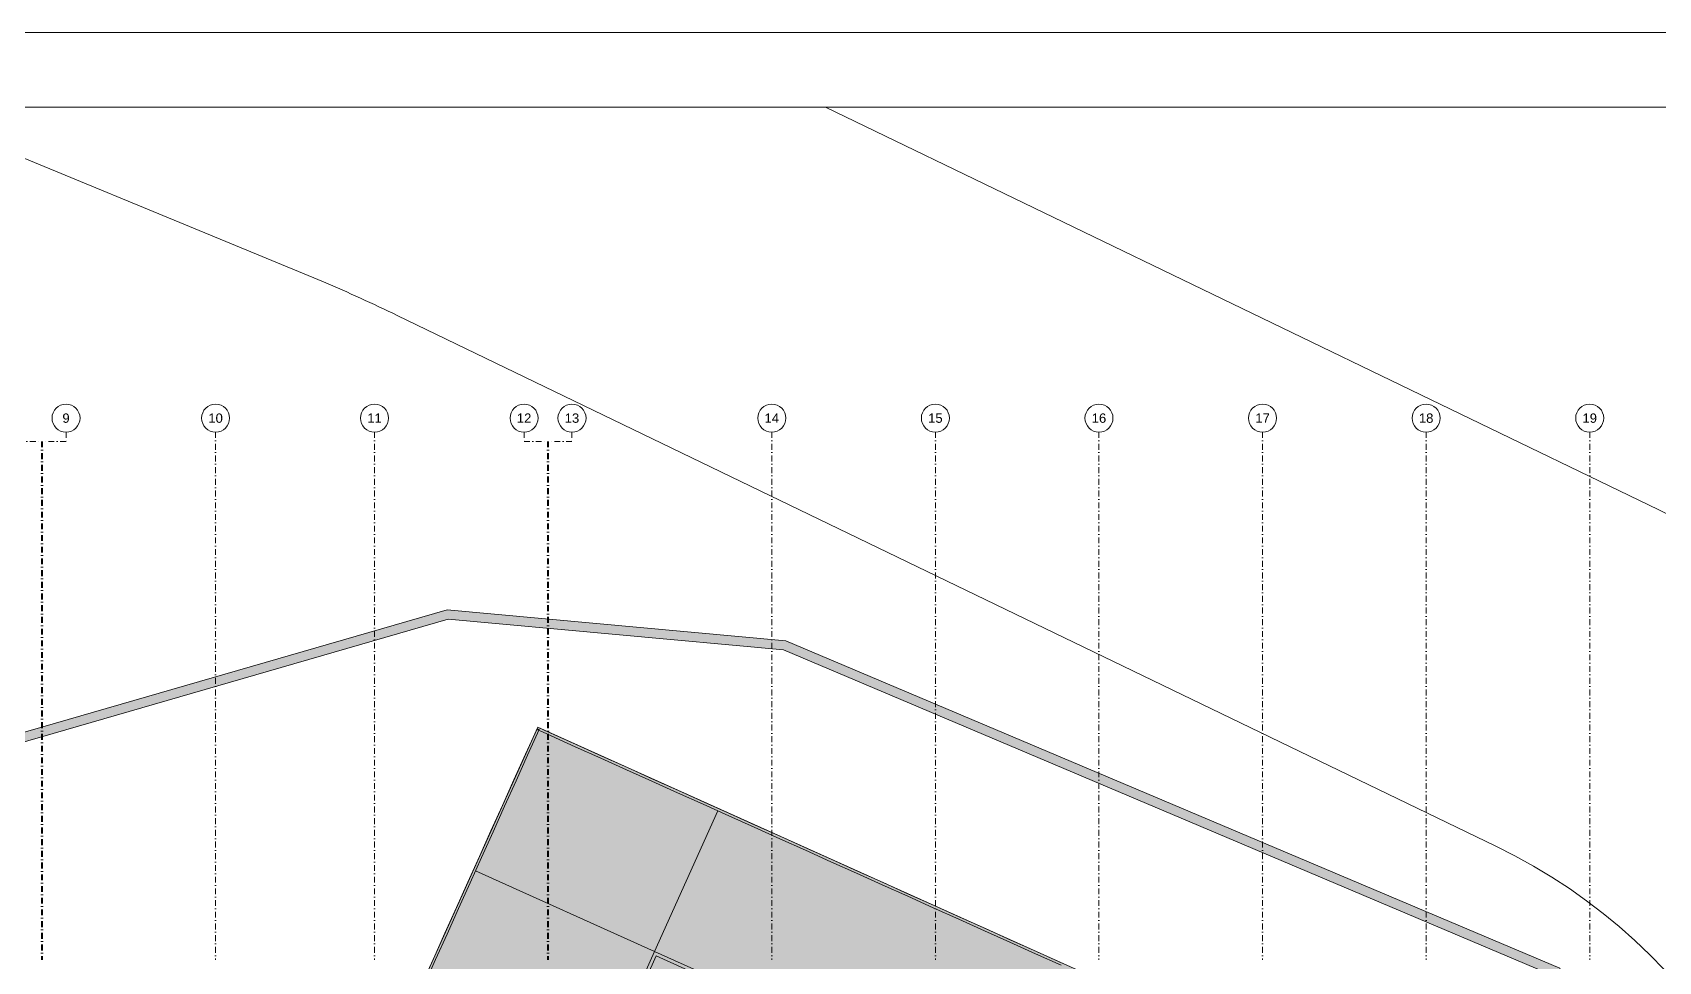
# Model space of a CAD drawing. Header units: metres. Extents: x -17822 to 152406, y -4219 to 19791.
# Drawn here: x 117317 to 124274, y 8623 to 12601 of the extents above; entities that cross this region are included whole.
import ezdxf
from ezdxf.enums import TextEntityAlignment as Align

# ---------------------------------------------------------------- set-up
doc = ezdxf.new("R2010")
doc.units = ezdxf.units.M
doc.header["$LTSCALE"] = 100
doc.header["$MEASUREMENT"] = 0
doc.linetypes.add('DASHDOT2', pattern=[0.5, 0.25, -0.125, 0, -0.125])
doc.layers.get('0').update_dxf_attribs({"color": 9, "lineweight": 9})
for name, color, linetype, lineweight in [('06A', 9, 'Continuous', 9), ('06B', 9, 'Continuous', 9), ('06D', 9, 'Continuous', 9), ('09', 9, 'Continuous', 9), ('21', 9, 'Continuous', 9), ('24', 9, 'DASHDOT2', 9)]:
    doc.layers.add(name, color=color, linetype=linetype, lineweight=lineweight)
doc.styles.add('Arial', font='arial.ttf', dxfattribs={"height": 2.5})

# ---------------------------------------------------------------- blocks, each defined once
blk = doc.blocks.new('0_aks')
at = {"linetype": 'Continuous'}
blk.add_circle((0, 0), 3, dxfattribs=at)
at = {"style": 'Arial'}
blk.add_attdef('AKS', text='', height=2, dxfattribs=at).set_placement((0, 0), align=Align.MIDDLE_CENTER)
blk = doc.blocks.new('p-akslar_yeni')
at = {"layer": '24'}
for points in [[(11670, 2315.1), (11670, 2275.1), (11770, 2275.1), (11770, 55)], [(11875, 2315.1), (11875, 2275.1), (11775, 2275.1), (11775, 55)], [(12515, 2315.1), (12515, 2315.1), (12515, 55)], [(13195, 2315.1), (13195, 55)], [(13835, 2315.1), (13835, 2275.1), (13935, 2275.1), (13935, 55)], [(14040, 2315.1), (14040, 2275.1), (13940, 2275.1), (13940, 55)], [(14895, 2315.1), (14895, 55)], [(15595, 2315.1), (15595, 55)], [(16295, 2315.1), (16295, 55)], [(16995, 2315.1), (16995, 55)], [(17695, 2315.1), (17695, 55)], [(18395, 2315.1), (18395, 55)]]:
    blk.add_lwpolyline(points, dxfattribs=at)
at = {"layer": '21', "xscale": 20, "yscale": 20, "zscale": 20}
for p, values in [((11875, 2375.1), {'AKS': '9'}), ((12515, 2375.1), {'AKS': '10'}), ((13195, 2375.1), {'AKS': '11'}), ((13835, 2375.1), {'AKS': '12'}), ((14040, 2375.1), {'AKS': '13'}), ((14895, 2375.1), {'AKS': '14'}), ((15595, 2375.1), {'AKS': '15'}), ((16295, 2375.1), {'AKS': '16'}), ((16995, 2375.1), {'AKS': '17'}), ((17695, 2375.1), {'AKS': '18'}), ((18395, 2375.1), {'AKS': '19'})]:
    blk.add_blockref('0_aks', p, dxfattribs=at).add_auto_attribs(values)
blk = doc.blocks.new('Rectangular Mul_ ÇATI KATI0')
at = {"layer": '06B'}
for p, q in [((-1378.2, 1074.9), (-1378.2, 1084.9)), ((-1378.2, 1084.9), (-1348.5, 1084.9)), ((-1348.5, 1074.9), (-1378.2, 1074.9))]:
    blk.add_line(p, q, dxfattribs=at)
blk = doc.blocks.new('Rectangular Mul_ ÇATI KATI2')
at = {"layer": '06B'}
for p, q in [((2522.3, 1084.9), (2642.3, 1084.9)), ((2642.3, 1074.9), (2522.3, 1074.9))]:
    blk.add_line(p, q, dxfattribs=at)
blk = doc.blocks.new('Rectangular Mul_ ÇATI KATI3')
at = {"layer": '06B'}
for p, q in [((-1348.5, 1084.9), (-1197.7, 1084.9)), ((-1197.7, 1074.9), (-1348.5, 1074.9))]:
    blk.add_line(p, q, dxfattribs=at)
blk = doc.blocks.new('Rectangular Mul_ ÇATI KATI1')
at = {"layer": '06B'}
for p, q in [((2642.3, 1084.9), (2762.3, 1084.9)), ((2762.3, 1074.9), (2642.3, 1074.9)), ((2762.3, 1084.9), (2762.3, 1074.9))]:
    blk.add_line(p, q, dxfattribs=at)
blk = doc.blocks.new('p-katlıotopark')
at = {"layer": '06D'}
h = blk.add_hatch(color=254, dxfattribs=at)
h.dxf.hatch_style = 1
h.paths.add_polyline_path([(0, 0), (4140.5, 0), (4140.5, -659.5), (5010, -659.5), (5010, -2971), (-0.3, -2971)])
h.paths.add_polyline_path([(1774.7, -670), (3444.7, -670), (3444.7, -1350), (1774.7, -1350)], flags=16)
at = {"layer": '06A'}
for p, q in [((849.7, -670), (1769.7, -670)), ((849.7, -1350), (849.7, -670)), ((1754.7, -685), (864.7, -685)), ((864.7, -685), (864.7, -1335))]:
    blk.add_line(p, q, dxfattribs=at)
at = {"layer": '06D'}
for p in [(849.7, -10), (9.7, -670)]:
    blk.add_line(p, (849.7, -670), dxfattribs=at)
at = {"layer": '09'}
blk.add_lwpolyline([(0, 0), (4140.5, 0), (4140.5, -659.5), (5010, -659.5), (5010, -2971), (-0.3, -2971), (0, 0)], dxfattribs=at)
at = {"layer": '06B'}
for name, p in [('Rectangular Mul_ ÇATI KATI0', (1378.2, -1084.9)), ('Rectangular Mul_ ÇATI KATI3', (1378.2, -1084.9)), ('Rectangular Mul_ ÇATI KATI2', (-2341.8, -1084.9)), ('Rectangular Mul_ ÇATI KATI2', (-2221.8, -1084.9)), ('Rectangular Mul_ ÇATI KATI2', (-2101.8, -1084.9)), ('Rectangular Mul_ ÇATI KATI2', (-1981.8, -1084.9)), ('Rectangular Mul_ ÇATI KATI2', (-1861.8, -1084.9)), ('Rectangular Mul_ ÇATI KATI2', (-1741.8, -1084.9)), ('Rectangular Mul_ ÇATI KATI2', (-1621.8, -1084.9)), ('Rectangular Mul_ ÇATI KATI2', (-1501.8, -1084.9)), ('Rectangular Mul_ ÇATI KATI2', (-1381.8, -1084.9)), ('Rectangular Mul_ ÇATI KATI2', (-1261.8, -1084.9)), ('Rectangular Mul_ ÇATI KATI2', (-1141.8, -1084.9)), ('Rectangular Mul_ ÇATI KATI2', (-1021.8, -1084.9)), ('Rectangular Mul_ ÇATI KATI2', (-901.8, -1084.9)), ('Rectangular Mul_ ÇATI KATI2', (-781.8, -1084.9)), ('Rectangular Mul_ ÇATI KATI2', (-661.8, -1084.9)), ('Rectangular Mul_ ÇATI KATI2', (-541.8, -1084.9)), ('Rectangular Mul_ ÇATI KATI2', (-421.8, -1084.9)), ('Rectangular Mul_ ÇATI KATI2', (-301.8, -1084.9)), ('Rectangular Mul_ ÇATI KATI2', (-181.8, -1084.9))]:
    blk.add_blockref(name, p, dxfattribs=at)
for name, p, rotation in [('Rectangular Mul_ ÇATI KATI1', (1084.6, -2769.3), 90.0000000000001), ('Rectangular Mul_ ÇATI KATI2', (1084.6, -2769.3), 90), ('Rectangular Mul_ ÇATI KATI2', (1084.6, -2889.3), 90.0000000000001), ('Rectangular Mul_ ÇATI KATI2', (1084.6, -3009.3), 90), ('Rectangular Mul_ ÇATI KATI2', (1084.6, -3129.3), 90.0000000000001), ('Rectangular Mul_ ÇATI KATI2', (1084.6, -3249.3), 90), ('Rectangular Mul_ ÇATI KATI2', (1084.6, -3369.3), 90.0000000000001), ('Rectangular Mul_ ÇATI KATI2', (1084.6, -3489.3), 90), ('Rectangular Mul_ ÇATI KATI2', (1084.6, -3609.3), 90.0000000000001), ('Rectangular Mul_ ÇATI KATI2', (1084.6, -3729.3), 90.0000000000001)]:
    blk.add_blockref(name, p, dxfattribs=dict(at, rotation=rotation))

msp = doc.modelspace()

# ---------------------------------------------------------------- hatches: boundary and pattern name
at = {"layer": '09'}
h = msp.add_hatch(color=254, dxfattribs=at)
h.dxf.hatch_style = 1
edge = h.paths.add_edge_path()
edge.add_line((124272.64, 7746.26), (124227.83, 7746.44))
edge.add_line((124227.83, 7746.44), (123822.11, 8563.97))
edge.add_line((123822.11, 8563.97), (120529.9, 9957.51))
edge.add_line((120529.9, 9957.51), (119094.94, 10088.5))
edge.add_line((119094.94, 10088.5), (116581.02, 9361.32))
edge.add_line((116581.02, 9361.32), (113145.29, 8521.54))
edge.add_arc((113414.02, 7599.92), 960, 106.2556, 124.166428)
edge.add_line((112874.88, 8394.23), (110520.23, 6796.02))
edge.add_line((110520.23, 6796.02), (110497.75, 6829.11))
edge.add_line((110497.75, 6829.11), (112852.42, 8427.33))
edge.add_arc((113414.02, 7599.92), 1000, 106.204672, 124.166428, ccw=False)
edge.add_line((113134.95, 8560.19), (116570.71, 9399.98))
edge.add_line((116570.71, 9399.98), (119091.07, 10129.02))
edge.add_line((119091.07, 10129.02), (120539.75, 9996.77))
edge.add_line((120539.75, 9996.77), (123851.37, 8595.02))
edge.add_line((123851.37, 8595.02), (124272.64, 7746.26))

# ---------------------------------------------------------------- linework, layer by layer
at = {"color": 4}
for points in [[(130159.28, -4218.56), (102159.28, -4218.56), (102159.28, 12601.44), (130159.28, 12601.44)], [(102479.28, 12281.44), (127999.52, 12281.44), (127999.52, -3898.56), (102479.28, -3898.56)]]:
    msp.add_lwpolyline(points, close=True, dxfattribs=at)
for points in [[(116750.93, 12281.44), (118561.59, 11533.84, -0.01102), (118877.25, 11389.76), (123578.39, 9117.5, -0.2964527), (124973.87, 6805.34), (124866.7, 3596.17, 0.0972538), (125064.33, 2690.15), (126473.26, -563.41, -0.5396534), (125555.61, -1960.8), (124149.98, -1960.8)], [(127999.52, -61.56), (126532.57, 3325.96, -0.087297), (126467.65, 3597.74), (126572.98, 6751.94, 0.2965216), (124275.4, 10557.71), (120709.11, 12281.44)]]:
    msp.add_lwpolyline(points, format="xyb")
at = {"layer": '06D'}
msp.add_lwpolyline([(124272.64, 7746.26), (124227.83, 7746.44), (123822.11, 8563.97), (120529.9, 9957.51), (119094.94, 10088.5), (116581.02, 9361.32), (113145.29, 8521.54, 0.0783102), (112874.88, 8394.23), (110520.23, 6796.02), (110497.75, 6829.11), (112852.42, 8427.33, -0.0785338), (113134.95, 8560.19), (116570.71, 9399.98), (119091.07, 10129.02), (120539.75, 9996.77), (123851.37, 8595.02), (124272.64, 7746.26)], format="xyb", dxfattribs=at)

# ---------------------------------------------------------------- block references
at = {"layer": '09', "rotation": 335.7671394835621}
msp.add_blockref('p-katlıotopark', (119478.48, 9626.4), dxfattribs=at)
at = {"layer": '24'}
msp.add_blockref('p-akslar_yeni', (105585, 8575), dxfattribs=at)

doc.saveas('drawing.dxf')
